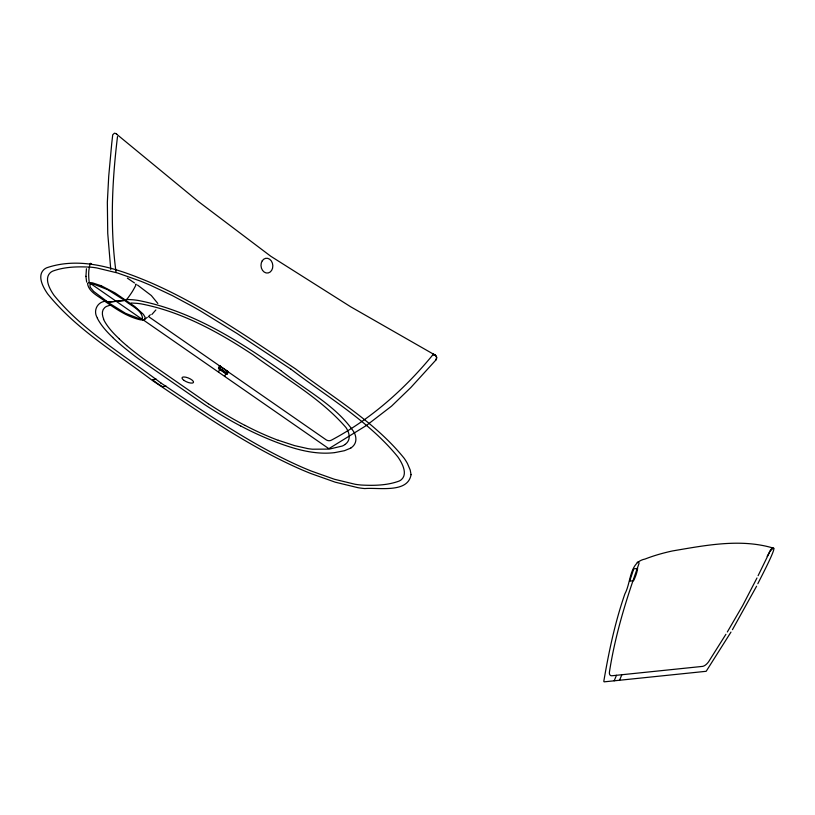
<?xml version="1.0" encoding="UTF-8"?>
<svg xmlns="http://www.w3.org/2000/svg" width="815" height="815" viewBox="0 0 815 815"><rect width="100%" height="100%" fill="white"/><g stroke="black" fill="none" stroke-linecap="round" stroke-linejoin="round"><path stroke-width="1.22" d="M86.441 268.736L85.932 276.509M117.503 136.584C112.062 181.531 109.903 227.069 116.036 272.067M219.938 366.129L218.817 368.838L226.631 374.268L227.762 371.559M220.437 366.108L219.744 368.197L226.519 372.903L227.497 371.008M218.491 372.109L219.622 369.399M220.376 369.45L220.631 368.828M222.077 370.621L222.291 369.969M223.728 371.772L223.942 371.12M225.378 372.924L225.643 372.302M224.706 376.418L225.826 373.708M614.174 680.82L616.476 675.289M619.543 680.26L621.845 674.739M758.103 575.706L768.627 554.129A57.641 28.861 -55.2 0 0 769.829 551.704C783.276 535.394 759.081 580.871 757.828 583.754M756.992 577.957L742.669 605.596L727.326 631.982M756.595 586.199L732.43 629.689M767.139 556.339L767.465 555.799A23.554 11.797 -55.2 0 0 768.565 553.823L770.134 550.655A2.863 1.436 -55.2 0 1 772.416 548.301L772.773 548.22M730.984 632.073L706.177 671.295L604.424 681.819A1.589 0.795 -55.2 0 1 603.854 680.994C608.876 651.501 615.081 622.11 624.922 593.799C631.228 582.236 629.2 562.106 645.042 559.049C653.946 555.565 663.166 552.957 672.507 550.94C705.596 545.337 740.866 538.226 773.73 548.23M725.92 634.274L708.551 661.841A8.282 4.146 -55.2 0 1 702.713 666.375L611.759 675.778A7.773 3.892 -55.2 0 1 609.416 672.171C615.142 635.028 626.256 599.056 638.919 563.776A2.384 1.192 -55.2 0 0 638.95 562.737L638.216 562.146M151.834 314.498L155.879 309.945M432.561 355.187C404.322 389.478 370.682 419.287 331.318 440.202A7.783 6.194 84.1 0 1 326.265 439.906L148.401 316.495M149.766 315.303L150.337 314.753M432.459 355.309L434.843 354.922M345.173 444.42L344.531 444.858A66.514 22.749 22.6 0 1 342.31 446.029L329.341 449.096L312.471 449.208A46.893 16.035 22.6 0 1 307.958 448.637L294.592 445.622L278.261 440.263M135.697 284.221L136.278 284.323A55.298 27.69 -55.2 0 1 132.478 291.332A46.17 23.115 -55.2 0 1 126.05 300.287L106.408 302.324C100.062 296.772 88.529 292.483 87.541 283.426A10.055 3.443 22.6 0 1 87.918 283.1L89.222 282.611L143.196 320.01A44.499 35.381 84.1 0 0 147.321 317.361M350.786 448.087L344.47 450.695L334.731 452.62M637.126 562.391L638.155 562.146M110.881 304.902L106.612 306.379A46.893 16.035 22.6 0 0 104.728 307.622C101.335 310.495 102.12 315.548 103.729 319.164M143.257 320L144.561 319.521A10.055 3.443 22.6 0 0 144.938 319.185L145.08 317.218L143.43 314.396L135.056 306.715L115.109 292.972L100.846 285.545M106.296 301.183C97.433 301.305 92.604 310.953 97.525 318.196M156.195 379.148L152.527 379.709L155.543 382.143A54.89 18.776 22.6 0 0 157.091 383.223A54.88 18.776 22.6 0 0 158.64 384.293L162.44 386.636L166.321 386.249M107.794 302.182L124.675 300.429C130.645 305.645 141.29 309.568 142.564 317.952A8.069 2.761 22.6 0 1 142.258 318.217L141.678 318.482A14.13 4.829 22.6 0 1 141.189 318.614A14.13 4.829 22.6 0 1 140.486 318.604L139.385 318.512A8.069 2.761 22.6 0 1 138.499 318.37L125.52 313.327L109.475 303.353L93.633 291.393L90.2 287.226L89.915 284.659A8.069 2.761 22.6 0 1 90.21 284.394L90.791 284.129A14.13 4.829 22.6 0 1 91.29 283.997A14.13 4.829 22.6 0 1 91.993 284.007L93.083 284.099A8.069 2.761 22.6 0 1 93.969 284.241L107.723 289.692L124.675 300.429M334.293 452.671C314.305 454.953 294.592 449.085 276.091 442.097A112.531 38.488 22.6 0 1 240.782 426.001M89.344 282.601L91.525 282.724A10.055 3.443 22.6 0 1 92.635 282.897L101.305 285.8M143.124 320.01L140.944 319.887A10.055 3.443 22.6 0 1 139.844 319.714C127.476 316.729 116.718 309.486 106.408 302.324A46.17 23.115 -55.2 0 1 106.419 301.642M126.641 299.431L132.886 299.777A57.203 19.57 22.6 0 1 138.081 300.419C190.893 310.617 237.44 339.865 280.788 370.438M131.052 303.017L136.655 303.323A50.153 17.156 22.6 0 1 141.209 303.893C181.786 311.758 218.695 332.174 252.874 354.729C284.415 378.058 320.112 397.669 346.018 427.58A65.017 22.239 22.6 0 1 347.496 430.177L348.219 431.848A73.564 25.163 22.6 0 1 345.132 444.399M240.731 426.031L239.009 425.124A145.732 49.847 22.6 0 1 233.925 422.364A161.757 55.328 22.6 0 1 227.344 418.635A175.592 60.055 22.6 0 1 224.135 416.76A227.293 77.741 22.6 0 1 204.412 404.454L138.825 358.977A227.293 77.741 22.6 0 1 122.576 346.314A160.005 54.727 22.6 0 1 112.623 337.441M433.264 353.954L435.312 355.208L350.684 306.786L270.733 256.226L198.605 201.713L115.944 133.619L114.457 133.171L112.725 134.801L111.716 143.634L108.721 176.203L107.346 202.303L107.743 233.375L110.758 269.48M127.374 278.139L134.495 282.948M208.395 403.792L143.491 358.753A216.617 74.084 22.6 0 1 126.62 345.55M435.373 355.248L436.616 357.123L435.994 359.914L410.831 387.532L391.567 406.125L366.485 425.43L329.403 448.342A1.559 1.243 84.1 0 1 328.272 448.281L142.91 319.674M291.363 369.47L237.165 333.559L200.144 310.77A275.052 94.071 22.6 0 0 193.369 306.888L172.505 295.672L150.612 285.332A123.656 42.288 22.6 0 0 140.445 281.094L117.462 272.954L96.781 267.941A55.165 18.867 22.6 0 0 90.832 267.177C78.108 266.485 64.833 266.668 52.741 271.12A55.165 18.867 22.6 0 0 50.235 272.75C45.202 277.507 48.095 285.219 50.927 290.364A123.656 42.288 22.6 0 0 54.024 295.325C83.354 331.287 124.308 355.157 160.84 382.969M160.494 382.734C206.022 412.94 251.051 444.735 301.244 466.863A123.656 42.288 22.6 0 0 311.412 471.101L334.395 479.251L355.075 484.263A55.165 18.867 22.6 0 0 361.025 485.017C373.749 485.709 387.033 485.526 399.106 481.074A55.165 18.867 22.6 0 0 401.612 479.444C406.654 474.697 403.761 466.975 400.929 461.84A123.656 42.288 22.6 0 0 397.832 456.869C368.553 420.866 327.467 397.109 291.016 369.226M137.531 285.056L151.335 295.539L157.835 303.475M280.91 370.519C305.788 390.446 336.646 405.666 354.474 432.867M116.423 133.986L116.891 134.353M119.255 338.959L122.321 341.78A160.066 54.748 22.6 0 0 126.661 345.55M91.249 263.602L90.282 263.327A46.19 36.726 84.1 0 0 88.794 271.1L88.672 273.86A44.499 35.381 84.1 0 0 89.283 282.601M86.635 282.082L85.921 276.285M436.646 357.408L436.086 355.941A2.812 2.231 84.1 0 0 435.505 355.34M149.186 315.853A44.499 35.381 84.1 0 1 148.575 316.373M119.428 338.979A106.969 36.583 22.6 0 1 103.434 319.083M278.251 440.334A103.352 35.351 22.6 0 1 245.04 425.369M244.989 425.399A128.678 44.01 22.6 0 1 240.099 422.812L233.732 419.287A209.893 71.791 22.6 0 1 208.457 403.782M112.776 337.461A113.754 38.906 22.6 0 1 97.301 318.135M354.413 432.846A80.328 27.476 22.6 0 1 350.735 448.056M436.667 357.642A2.812 2.231 84.1 0 1 435.954 359.884M411.045 474.676C407.907 493.595 378.527 487.309 364.825 488.572A62.398 21.343 22.6 0 1 358.111 487.716L335.322 482.205L310.76 473.495A130.716 44.713 22.6 0 1 300.002 469.012C247.332 445.774 200.011 412.451 152.415 380.503C116.463 353.19 76.345 329.494 47.708 293.96A130.716 44.713 22.6 0 1 44.428 288.704C41.321 283.131 38.325 274.757 43.827 269.653A62.398 21.343 22.6 0 1 46.649 267.809C77.792 257.102 111.319 266.709 140.689 278.547A129.32 44.224 22.6 0 1 151.641 283.09C202.976 305.594 249.033 338.021 295.539 368.9C332.642 397.312 374.574 421.518 404.23 458.346A129.32 44.224 22.6 0 1 407.52 463.684L410.22 470.031L411.045 474.676M228.292 371.711L227.293 374.248L218.461 368.115L219.48 365.721L228.292 371.711M629.679 581.126L633.55 580.759A28.444 14.242 -55.2 0 0 637.636 568.442L633.775 568.85L629.7 581.024M184.037 380.432A6.204 2.119 22.6 0 0 193.471 382.5A6.204 2.119 22.6 0 0 185.83 377.202A6.204 2.119 22.6 0 0 184.037 380.432M262.216 260.841A7.437 5.909 84.1 0 0 266.128 272.944A7.437 5.909 84.1 0 0 272.393 263.143A7.437 5.909 84.1 0 0 262.216 260.841"/></g></svg>
